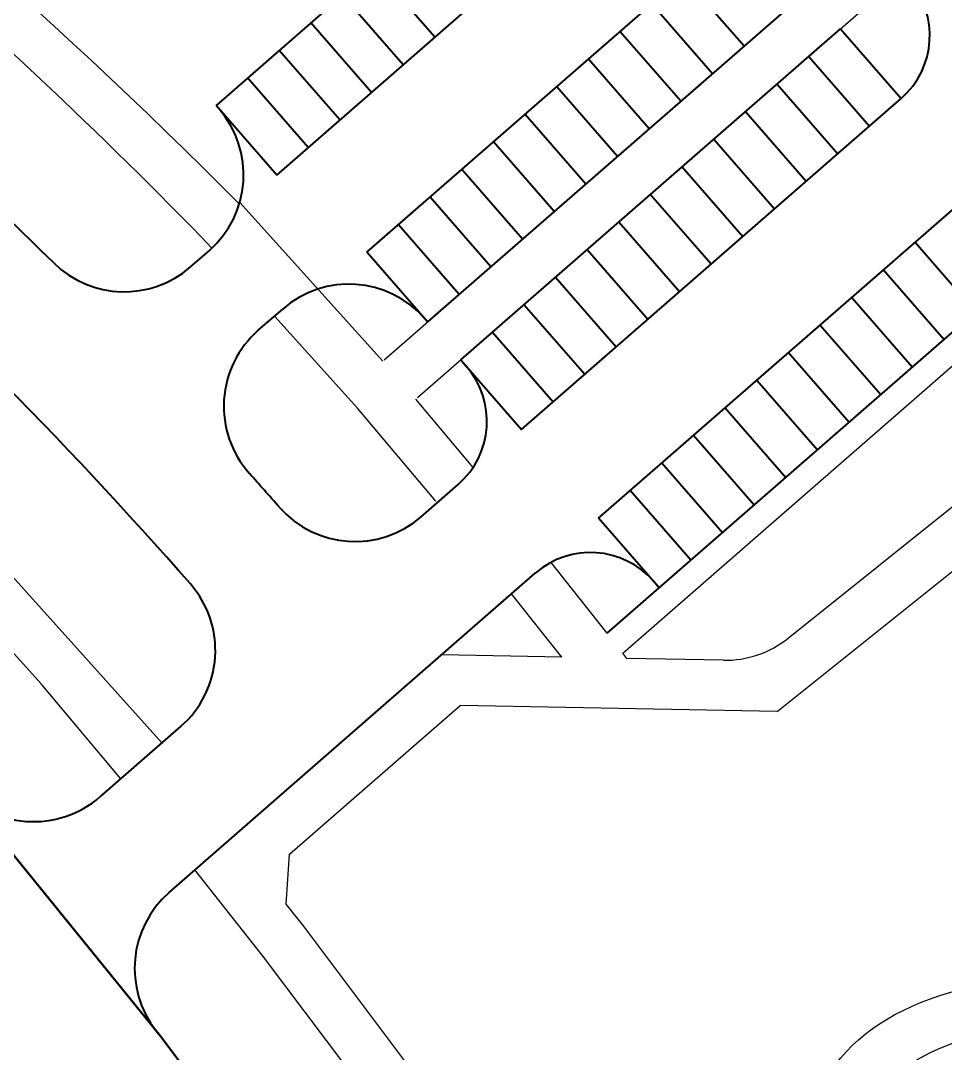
# Model space of a CAD drawing. Header units: millimetres. Extents: x 85680 to 1644304, y -104706 to 909689.
# Drawn here: x 1049340 to 1104419, y 258549 to 320062 of the extents above; entities that cross this region are included whole.
import ezdxf

# ---------------------------------------------------------------- set-up
doc = ezdxf.new("R2010")
doc.units = ezdxf.units.MM
doc.layers.add('road', color=252, linetype='Continuous', lineweight=40)
doc.layers.add('street', color=7, linetype='Continuous', lineweight=50)
doc.layers.add('urban planing', color=243, linetype='Continuous')

msp = doc.modelspace()

# ---------------------------------------------------------------- linework, layer by layer
at = {"layer": 'road'}
for p, q in [((1083590, 334721, 0), (1060977, 315008, 0)), ((1064591, 310862, 0), (1087205, 330575, 0)), ((1069968, 306263, 0), (1092581, 325976, 0)), ((1074013, 319076, 0), (1070399, 323222, 0)), ((1092427, 318545, 0), (1088812, 322691, 0)), ((1096196, 321830, 0), (1073582, 302117, 0)), ((1072129, 317433, 0), (1068515, 321579, 0)), ((1090542, 316902, 0), (1086928, 321048, 0)), ((1070244, 315790, 0), (1066630, 319936, 0)), ((1075553, 299856, 0), (1098167, 319569, 0)), ((1088658, 315259, 0), (1085044, 319405, 0)), ((1098167, 319569, 0), (1101781, 315423, 0)), ((1068360, 314148, 0), (1064746, 318294, 0)), ((1086773, 313617, 0), (1083159, 317762, 0)), ((1096282, 317926, 0), (1099897, 313780, 0)), ((1066475, 312505, 0), (1062861, 316651, 0)), ((1094398, 316284, 0), (1098012, 312138, 0)), ((1084889, 311974, 0), (1081275, 316120, 0)), ((1064591, 310862, 0), (1060977, 315008, 0)), ((1061141, 314820, 0), (1060977, 315008, 0)), ((1079167, 295710, 0), (1101781, 315423, 0)), ((1083004, 310331, 0), (1079390, 314477, 0)), ((1092513, 314641, 0), (1096128, 310495, 0)), ((1081120, 308688, 0), (1077506, 312834, 0)), ((1090629, 312998, 0), (1094243, 308852, 0)), ((1088744, 311355, 0), (1092359, 307209, 0)), ((1079235, 307045, 0), (1075621, 311191, 0)), ((1083767, 290433, 0), (1106381, 310147, 0)), ((1077351, 305403, 0), (1073737, 309549, 0)), ((1086860, 309712, 0), (1090474, 305567, 0)), ((1075466, 303760, 0), (1071852, 307906, 0)), ((1084976, 308070, 0), (1088590, 303924, 0)), ((1059456, 305391, 0), (1060561, 306354, 0)), ((1083091, 306427, 0), (1086705, 302281, 0)), ((1102612, 306861, 0), (1106226, 302715, 0)), ((1073582, 302117, 0), (1069968, 306263, 0)), ((1084268, 283574, 0), (1109995, 306001, 0)), ((1087381, 286287, 0), (1109995, 306001, 0)), ((1100727, 305218, 0), (1104341, 301073, 0)), ((1081207, 304784, 0), (1084821, 300638, 0)), ((1098843, 303576, 0), (1102457, 299430, 0)), ((1063497, 301617, 0), (1064952, 302886, 0)), ((1079322, 303141, 0), (1082936, 298995, 0)), ((1073582, 302117, 0), (1073417, 302306, 0)), ((1077438, 301499, 0), (1081052, 297353, 0)), ((1096958, 301933, 0), (1100572, 297787, 0)), ((1095074, 300290, 0), (1098688, 296144, 0)), ((1075553, 299856, 0), (1079167, 295710, 0)), ((1075553, 299856, 0), (1075880, 299481, 0)), ((1093189, 298647, 0), (1096804, 294501, 0)), ((1091305, 297004, 0), (1094919, 292859, 0)), ((1089420, 295362, 0), (1093035, 291216, 0)), ((1087536, 293719, 0), (1091150, 289573, 0)), ((1073203, 290514, 0), (1075396, 292427, 0)), ((1089266, 287930, 0), (1085651, 292076, 0)), ((1087381, 286287, 0), (1083767, 290433, 0)), ((1058183, 268135, 0), (1079996, 287150, 0)), ((1087051, 286667, 0), (1087381, 286287, 0)), ((1058880, 278029, 0), (1054062, 273829, 0)), ((1057670, 259574, 0), (1057420, 259890, 0))]:
    msp.add_line(p, q, dxfattribs=at)
for centre, radius, start, end in [((1098495, 319192, 0), 5000, 311.07996, 41.07996), ((847467, 98333, 0), 290732, 45.48267, 48.65652), ((1056618, 310877, 0), 6000, 311.07996, 41.07996), ((850241, 103082, 0), 278232, 41.24287, 48.35818), ((1055513, 309914, 0), 6000, 225.48267, 311.07996), ((1068895, 298363, 0), 6000, 41.07996, 131.07996), ((1067439, 297094, 0), 6000, 131.07996, 221.7727), ((1072111, 296196, 0), 5000, 311.07996, 41.07996), ((850241, 103082, 0), 285232, 41.23224, 41.7727), ((1069260, 295037, 0), 6000, 221.23224, 311.07996), ((1083282, 283381, 0), 5000, 41.07996, 131.07996), ((1054938, 282552, 0), 6000, 311.07996, 41.24287), ((1050119, 278351, 0), 6000, 220.06383, 311.07996), ((1062126, 263612, 0), 6000, 131.07996, 218.34493)]:
    msp.add_arc(centre, radius, start, end, dxfattribs=at)
at = {"layer": 'street'}
for p in [(1045527, 274489, 0), (1063791, 251425, 0)]:
    msp.add_line(p, (1057670, 259574, 0), dxfattribs=at)
at = {"layer": 'urban planing'}
for p, q in [((1095065, 283284, 0), (1158455, 334110, 0)), ((1070998, 299865, 0), (1099965, 325116, 0)), ((1072983, 297615, 0), (1101936, 322855, 0)), ((1094398, 278904, 0), (1121530, 300658, 0)), ((1081569, 282150, 0), (1074418, 282287, 0)), ((1091197, 281966, 0), (1085453, 282076, 0)), ((1065357, 270408, 0), (1075517, 279265, 0)), ((1094398, 278904, 0), (1075517, 279265, 0)), ((1065152, 267444, 0), (1065357, 270408, 0)), ((1066185, 266138, 0), (1065152, 267444, 0)), ((1072451, 257796, 0), (1066185, 266138, 0))]:
    msp.add_line(p, q, dxfattribs=at)
at = {"layer": 'urban planing', "elevation": 0, "flags": 128}
for points in [[(1062363, 309144, 0.077664), (983925, 366874)], [(1060736, 306513, 0.02447), (1039852, 326106)]]:
    msp.add_lwpolyline(points, format="xyb", dxfattribs=at)
for points in [[(1085453, 282076), (1085200, 282396), (1152439, 341011)], [(1070911, 299789), (1062388, 309232)], [(1074063, 291441), (1069403, 296982), (1064485, 302431)], [(1076291, 293453), (1072872, 297518)], [(1057757, 277050), (1046188, 289898)], [(1055301, 274909), (1050552, 280556), (1044017, 287828)], [(1084268, 283574), (1080930, 287794)], [(1081569, 282150), (1078586, 285921)], [(1093214, 222628), (1087593, 230948), (1081884, 239306), (1076045, 247673), (1070034, 256018), (1063809, 264306), (1059720, 269475)]]:
    msp.add_lwpolyline(points, dxfattribs=at)
at = {"layer": 'urban planing'}
msp.add_arc((1091311, 287965, 0), 6000, 268.90467, 308.72214, dxfattribs=at)
for centre, major_axis, ratio in [((1132974, 237327, 0), (-35914, 19293), 0.477769), ((1133011, 237307, 0), (-33209, 17890), 0.427976)]:
    msp.add_ellipse(centre, major_axis=major_axis, ratio=ratio, dxfattribs=at)

doc.saveas('drawing.dxf')
